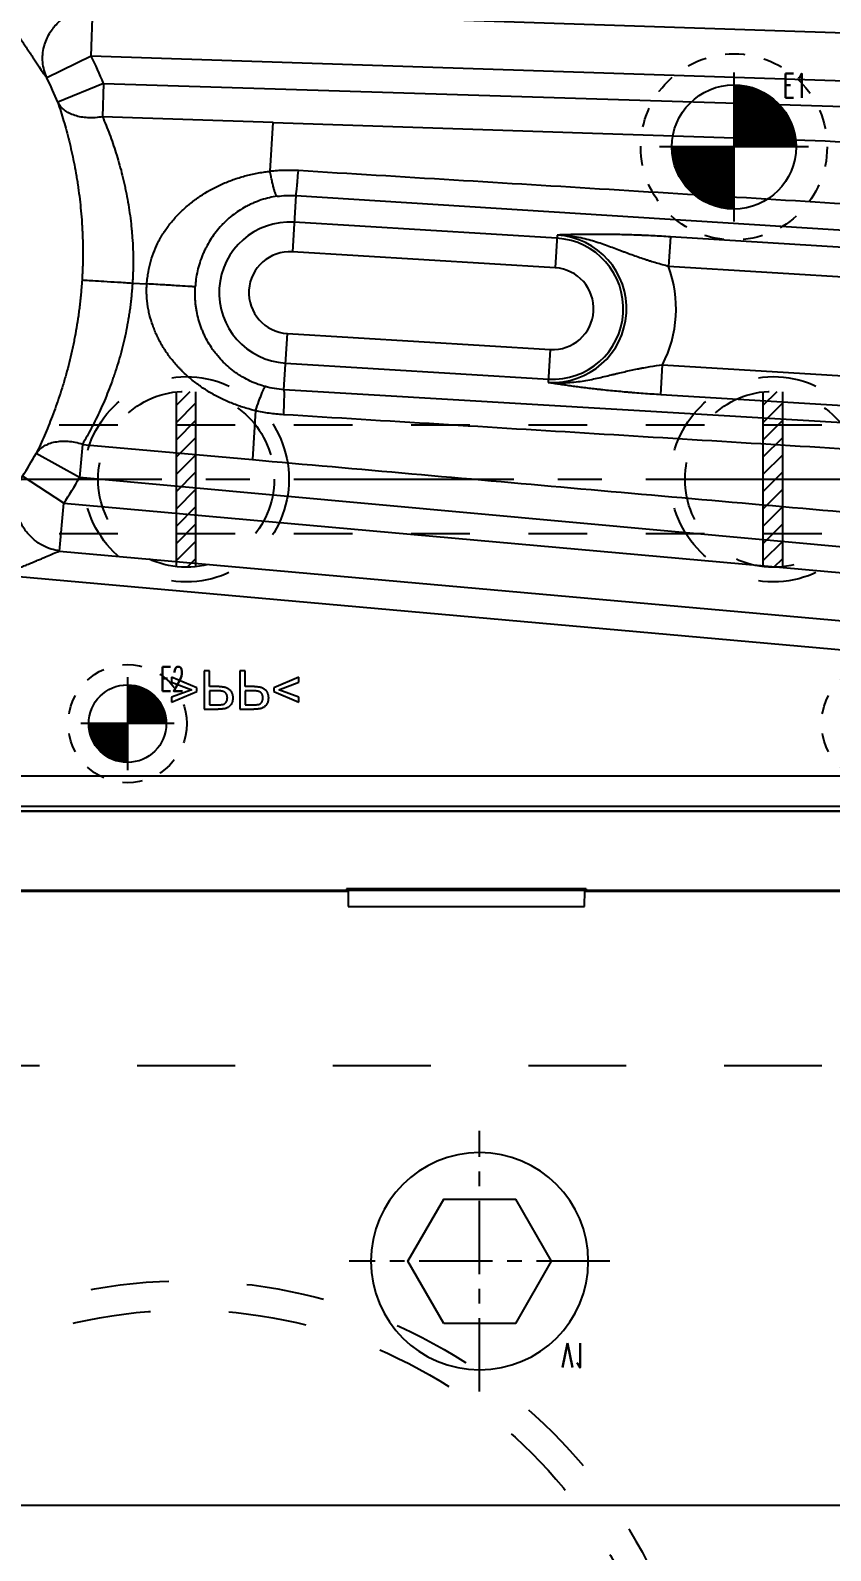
# Model space of a CAD drawing. Extents: x 14103 to 19353, y -3233 to 932.
# Drawn here: x 14614 to 14695.8, y 189.5 to 345 of the extents above; entities that cross this region are included whole.
import ezdxf
from ezdxf.enums import TextEntityAlignment as Align

# ---------------------------------------------------------------- set-up
doc = ezdxf.new("R2010")
doc.units = 0
doc.header["$LTSCALE"] = 20
doc.header["$MEASUREMENT"] = 0
doc.linetypes.add('CENTER', pattern=[0.6, 0.375, -0.075, 0.075, -0.075])
doc.linetypes.add('HIDDEN', pattern=[0.2, 0.1, -0.1])
doc.layers.get('DEFPOINTS').update_dxf_attribs({"linetype": 'CONTINUOUS'})
for name, color, linetype in [('3a', 7, 'CONTINUOUS'), ('3a-ep', 7, 'CONTINUOUS'), ('DIM', 3, 'CONTINUOUS'), ('HOLD DOWN', 7, 'CONTINUOUS'), ('SCREW', 7, 'CONTINUOUS'), ('SUP', 4, 'HIDDEN'), ('WATER', 9, 'HIDDEN')]:
    doc.layers.add(name, color=color, linetype=linetype)
doc.styles.add('lxy2', font='txt.shx', dxfattribs={"width": 0.6})
doc.dimstyles.new('10', dxfattribs={"dimtxt": 10, "dimasz": 5, "dimexe": 2.5, "dimexo": 0, "dimgap": 1, "dimtad": 0, "dimdsep": 46, "dimtxsty": 'lxy2', "dimcen": -3, "dimclrd": 113, "dimclre": 113, "dimclrt": 3, "dimazin": 2, "dimtfac": 1, "dimtofl": 0, "dimtmove": 0, "dimatfit": 3, "dimfxl": 1, "dimtolj": 1, "dimtzin": 0, "dimarcsym": 0})

# ---------------------------------------------------------------- blocks, each defined once
blk = doc.blocks.new('*D125')
at = {"layer": 'DEFPOINTS', "color": 0}
for p in [(14184.04, 684.09), (14436.61, 684.09), (14749.94, 164.09)]:
    blk.add_point(p, dxfattribs=at)
at = {"layer": 'DIM', "color": 113, "lineweight": -2}
blk.add_line((14436.61, 684.09), (14184.04, 684.09), dxfattribs=at)
at = {"layer": 'DIM', "color": 3, "insert": (14175.54, 684.09), "char_height": 10, "attachment_point": 5, "style": 'lxy2'}
blk.add_mtext('\\A1;520', dxfattribs=at)
blk = doc.blocks.new('*D124')
at = {"layer": 'DEFPOINTS', "color": 0}
for p in [(14184.04, 709.09), (14399.94, 709.09), (14749.94, 164.09)]:
    blk.add_point(p, dxfattribs=at)
at = {"layer": 'DIM', "color": 113, "lineweight": -2}
blk.add_line((14399.94, 709.09), (14184.04, 709.09), dxfattribs=at)
at = {"layer": 'DIM', "color": 3, "insert": (14175.04, 709.09), "char_height": 10, "attachment_point": 5, "style": 'lxy2'}
blk.add_mtext('\\A1;545', dxfattribs=at)
blk = doc.blocks.new('*D123')
at = {"layer": 'DEFPOINTS', "color": 0}
for p in [(14184.04, 864.09), (14199.94, 864.09), (14749.94, 164.09)]:
    blk.add_point(p, dxfattribs=at)
at = {"layer": 'DIM', "color": 113, "lineweight": -2}
blk.add_line((14199.94, 864.09), (14184.04, 864.09), dxfattribs=at)
at = {"layer": 'DIM', "color": 3, "insert": (14176.04, 864.09), "char_height": 10, "attachment_point": 5, "style": 'lxy2'}
blk.add_mtext('\\A1;700', dxfattribs=at)
blk = doc.blocks.new('*D129')
at = {"layer": 'DEFPOINTS', "color": 0}
for p in [(14184.04, 374.09), (14391.61, 374.09), (14749.94, 164.09)]:
    blk.add_point(p, dxfattribs=at)
at = {"layer": 'DIM', "color": 113, "lineweight": -2}
blk.add_line((14391.61, 374.09), (14184.04, 374.09), dxfattribs=at)
at = {"layer": 'DIM', "color": 3, "insert": (14176.54, 374.09), "char_height": 10, "attachment_point": 5, "style": 'lxy2'}
blk.add_mtext('\\A1;210', dxfattribs=at)
blk = doc.blocks.new('*D84')
at = {"layer": 'DEFPOINTS', "color": 0}
for p in [(14184.04, 329.09), (14425.51, 329.09), (14749.94, 164.09)]:
    blk.add_point(p, dxfattribs=at)
at = {"layer": 'DIM', "color": 113, "lineweight": -2}
blk.add_line((14425.51, 329.09), (14184.04, 329.09), dxfattribs=at)
at = {"layer": 'DIM', "color": 3, "insert": (14176.04, 329.09), "char_height": 10, "attachment_point": 5, "style": 'lxy2'}
blk.add_mtext('\\A1;165', dxfattribs=at)
blk = doc.blocks.new('*D128')
at = {"layer": 'DEFPOINTS', "color": 0}
for p in [(14184.04, 464.09), (14228.39, 464.09), (14749.94, 164.09)]:
    blk.add_point(p, dxfattribs=at)
at = {"layer": 'DIM', "color": 113, "lineweight": -2}
blk.add_line((14228.39, 464.09), (14184.04, 464.09), dxfattribs=at)
at = {"layer": 'DIM', "color": 3, "insert": (14176.04, 464.09), "char_height": 10, "attachment_point": 5, "style": 'lxy2'}
blk.add_mtext('\\A1;300', dxfattribs=at)
blk = doc.blocks.new('*D127')
at = {"layer": 'DEFPOINTS', "color": 0}
for p in [(14184.04, 514.09), (14391.61, 514.09), (14749.94, 164.09)]:
    blk.add_point(p, dxfattribs=at)
at = {"layer": 'DIM', "color": 113, "lineweight": -2}
blk.add_line((14391.61, 514.09), (14184.04, 514.09), dxfattribs=at)
at = {"layer": 'DIM', "color": 3, "insert": (14175.54, 514.09), "char_height": 10, "attachment_point": 5, "style": 'lxy2'}
blk.add_mtext('\\A1;350', dxfattribs=at)
blk = doc.blocks.new('*D126')
at = {"layer": 'DEFPOINTS', "color": 0}
for p in [(14184.04, 639.09), (14391.61, 639.09), (14749.94, 164.09)]:
    blk.add_point(p, dxfattribs=at)
at = {"layer": 'DIM', "color": 113, "lineweight": -2}
blk.add_line((14391.61, 639.09), (14184.04, 639.09), dxfattribs=at)
at = {"layer": 'DIM', "color": 3, "insert": (14175.04, 639.09), "char_height": 10, "attachment_point": 5, "style": 'lxy2'}
blk.add_mtext('\\A1;475', dxfattribs=at)
blk = doc.blocks.new('*D122')
at = {"layer": 'DEFPOINTS', "color": 0}
for p in [(14184.04, 664.09), (14193.61, 664.09), (14749.94, 164.09)]:
    blk.add_point(p, dxfattribs=at)
at = {"layer": 'DIM', "color": 113, "lineweight": -2}
blk.add_line((14193.61, 664.09), (14184.04, 664.09), dxfattribs=at)
at = {"layer": 'DIM', "color": 3, "insert": (14176.04, 664.09), "char_height": 10, "attachment_point": 5, "style": 'lxy2'}
blk.add_mtext('\\A1;500', dxfattribs=at)
blk = doc.blocks.new('*D110')
at = {"layer": 'DEFPOINTS', "color": 0}
for p in [(14184.04, 664.09), (14445.86, 664.09), (14749.94, 164.09)]:
    blk.add_point(p, dxfattribs=at)
at = {"layer": 'DIM', "color": 113, "lineweight": -2}
blk.add_line((14445.86, 664.09), (14184.04, 664.09), dxfattribs=at)
at = {"layer": 'DIM', "color": 3, "insert": (14176.04, 664.09), "char_height": 10, "attachment_point": 5, "style": 'lxy2'}
blk.add_mtext('\\A1;500', dxfattribs=at)
blk = doc.blocks.new('*D83')
at = {"layer": 'DEFPOINTS', "color": 0}
for p in [(14184.04, 564.09), (14425.51, 564.09), (14749.94, 164.09)]:
    blk.add_point(p, dxfattribs=at)
at = {"layer": 'DIM', "color": 113, "lineweight": -2}
blk.add_line((14425.51, 564.09), (14184.04, 564.09), dxfattribs=at)
at = {"layer": 'DIM', "color": 3, "insert": (14176.04, 564.09), "char_height": 10, "attachment_point": 5, "style": 'lxy2'}
blk.add_mtext('\\A1;400', dxfattribs=at)
blk = doc.blocks.new('*D181')
at = {"layer": 'DEFPOINTS', "color": 0}
for p in [(14184.04, 194.09), (14399.94, 194.09), (14749.94, 164.09)]:
    blk.add_point(p, dxfattribs=at)
at = {"layer": 'DIM', "color": 113, "lineweight": -2}
blk.add_line((14399.94, 194.09), (14184.04, 194.09), dxfattribs=at)
at = {"layer": 'DIM', "color": 3, "insert": (14178.54, 194.09), "char_height": 10, "attachment_point": 5, "style": 'lxy2'}
blk.add_mtext('\\A1;30', dxfattribs=at)
blk = doc.blocks.new('*D180')
at = {"layer": 'DEFPOINTS', "color": 0}
for p in [(14184.04, 219.09), (14438.83, 219.09), (14749.94, 164.09)]:
    blk.add_point(p, dxfattribs=at)
at = {"layer": 'DIM', "color": 113, "lineweight": -2}
blk.add_line((14438.83, 219.09), (14184.04, 219.09), dxfattribs=at)
at = {"layer": 'DIM', "color": 3, "insert": (14178.04, 219.09), "char_height": 10, "attachment_point": 5, "style": 'lxy2'}
blk.add_mtext('\\A1;55', dxfattribs=at)
blk = doc.blocks.new('*D112')
at = {"layer": 'DEFPOINTS', "color": 0}
for p in [(14184.04, 254.09), (14391.61, 254.09), (14749.94, 164.09)]:
    blk.add_point(p, dxfattribs=at)
at = {"layer": 'DIM', "color": 113, "lineweight": -2}
blk.add_line((14391.61, 254.09), (14184.04, 254.09), dxfattribs=at)
at = {"layer": 'DIM', "color": 3, "insert": (14178.54, 254.09), "char_height": 10, "attachment_point": 5, "style": 'lxy2'}
blk.add_mtext('\\A1;90', dxfattribs=at)
blk = doc.blocks.new('*D111')
at = {"layer": 'DEFPOINTS', "color": 0}
for p in [(14184.04, 239.09), (14444.94, 239.09), (14749.94, 164.09)]:
    blk.add_point(p, dxfattribs=at)
at = {"layer": 'DIM', "color": 113, "lineweight": -2}
blk.add_line((14444.94, 239.09), (14184.04, 239.09), dxfattribs=at)
at = {"layer": 'DIM', "color": 3, "insert": (14178.04, 239.09), "char_height": 10, "attachment_point": 5, "style": 'lxy2'}
blk.add_mtext('\\A1;75', dxfattribs=at)
blk = doc.blocks.new('AC_LXY_BLK610')
at = {"layer": 'SCREW', "color": 1, "linetype": 'CENTER'}
for p, q in [((0, 13.33), (0, -13.34)), ((13.33, 0), (-13.34, 0))]:
    blk.add_line(p, q, dxfattribs=at)
at = {"layer": 'SCREW', "color": 0, "linetype": 'ByBlock'}
blk.add_lwpolyline([(-3.67, 6.35), (-7.33, 0), (-3.67, -6.35), (3.67, -6.35), (7.33, 0), (3.67, 6.35)], close=True, dxfattribs=at)
blk.add_circle((0, 0), 11.11, dxfattribs=at)
at = {"layer": 'SCREW', "style": 'lxy2', "width": 0.6}
blk.add_text('V1', height=2.5, dxfattribs=at).set_placement((9.63, 9.63), align=Align.MIDDLE_CENTER)

msp = doc.modelspace()

# ---------------------------------------------------------------- hatches: boundary and pattern name
at = {"layer": 'WATER', "linetype": 'Continuous'}
h = msp.add_hatch(dxfattribs=at)
h.set_pattern_fill('ANSI31', color=4, scale=10, style=0)
h.set_pattern_definition([(45, (13194.4322, 1979.9012), (-0.8838835, 0.8838835), [])])
h.paths.add_polyline_path([(14630.942, 308.035, 0.0278424), (14629.942, 308.09), (14629.942, 304.65), (14630.942, 304.65)])
h.paths.add_polyline_path([(14629.942, 308.09, 0.0278424), (14628.942, 308.035), (14628.942, 304.65), (14629.942, 304.65)])
h.paths.add_polyline_path([(14629.942, 304.65), (14628.942, 304.65), (14628.942, 299.09), (14629.942, 299.09)])
h.paths.add_polyline_path([(14630.942, 304.65), (14629.942, 304.65), (14629.942, 299.09), (14630.942, 299.09)])
h.paths.add_polyline_path([(14630.942, 299.09), (14629.942, 299.09), (14629.942, 293.53), (14630.942, 293.53)])
h.paths.add_polyline_path([(14629.942, 299.09), (14628.942, 299.09), (14628.942, 293.53), (14629.942, 293.53)])
h.paths.add_polyline_path([(14629.942, 293.53), (14628.942, 293.53), (14628.942, 290.146, 0.0278424), (14629.942, 290.09)])
h.paths.add_polyline_path([(14630.942, 293.53), (14629.942, 293.53), (14629.942, 290.09, 0.0278424), (14630.942, 290.146)])
h = msp.add_hatch(dxfattribs=at)
h.set_pattern_fill('ANSI31', color=4, scale=10, style=0)
h.set_pattern_definition([(45, (13254.4322, 1979.9012), (-0.8838835, 0.8838835), [])])
h.paths.add_polyline_path([(14690.942, 308.035, 0.0278424), (14689.942, 308.09), (14689.942, 304.65), (14690.942, 304.65)])
h.paths.add_polyline_path([(14689.942, 308.09, 0.0278424), (14688.942, 308.035), (14688.942, 304.65), (14689.942, 304.65)])
h.paths.add_polyline_path([(14689.942, 304.65), (14688.942, 304.65), (14688.942, 299.09), (14689.942, 299.09)])
h.paths.add_polyline_path([(14690.942, 304.65), (14689.942, 304.65), (14689.942, 299.09), (14690.942, 299.09)])
h.paths.add_polyline_path([(14690.942, 299.09), (14689.942, 299.09), (14689.942, 293.53), (14690.942, 293.53)])
h.paths.add_polyline_path([(14689.942, 299.09), (14688.942, 299.09), (14688.942, 293.53), (14689.942, 293.53)])
h.paths.add_polyline_path([(14689.942, 293.53), (14688.942, 293.53), (14688.942, 290.146, 0.0278424), (14689.942, 290.09)])
h.paths.add_polyline_path([(14690.942, 293.53), (14689.942, 293.53), (14689.942, 290.09, 0.0278424), (14690.942, 290.146)])

# ---------------------------------------------------------------- linework, layer by layer
at = {"layer": '3a', "color": 4, "linetype": 'Continuous'}
for p, q in [((14620.233, 342.384), (14620.396, 347.295)), ((14778.018, 342.066), (14620.396, 347.295)), ((14620.233, 342.384), (14615.69, 340.15)), ((14777.784, 337.158), (14620.233, 342.384)), ((14621.495, 339.589), (14616.814, 337.661)), ((14621.495, 339.589), (14621.393, 336.176)), ((14621.495, 339.589), (14738.165, 335.943)), ((14638.824, 335.602), (14621.393, 336.176)), ((14638.518, 330.597), (14638.824, 335.602)), ((14641.146, 328.113), (14640.795, 322.365)), ((14641.146, 328.113), (14737.311, 322.064)), ((14667.853, 323.753), (14640.98, 325.397)), ((14667.872, 324.076), (14667.667, 320.721)), ((14679.444, 323.897), (14679.258, 320.865)), ((14806.169, 316.147), (14679.444, 323.897)), ((14667.667, 320.721), (14640.795, 322.365)), ((14805.983, 313.115), (14679.258, 320.865)), ((14624.45, 319.169), (14625.919, 319.079)), ((14639.932, 308.257), (14640.284, 314.005)), ((14640.284, 314.005), (14667.156, 312.362)), ((14667.156, 312.362), (14666.951, 309.007)), ((14640.098, 310.973), (14666.971, 309.33)), ((14678.458, 307.774), (14678.643, 310.806)), ((14678.643, 310.806), (14805.368, 303.055)), ((14736.117, 302.541), (14639.932, 308.257)), ((14678.458, 307.774), (14805.182, 300.023)), ((14637.021, 306.112), (14636.715, 301.106)), ((14619.027, 299.259), (14614.616, 301.744)), ((14619.341, 302.66), (14619.027, 299.259)), ((14619.341, 302.66), (14636.715, 301.106)), ((14617.436, 296.641), (14613.199, 299.412)), ((14735.273, 288.662), (14619.027, 299.259)), ((14616.999, 291.746), (14617.436, 296.641)), ((14617.436, 296.641), (14774.449, 282.628)), ((14616.999, 291.746), (14774.083, 277.727)), ((14610.907, 289.33), (14773.862, 274.787)), ((14628.445, 278.854), (14628.445, 278.349)), ((14631.02, 277.743), (14628.445, 278.854)), ((14632.333, 279.51), (14631.778, 279.51)), ((14631.778, 279.51), (14631.778, 275.571)), ((14632.333, 277.894), (14632.333, 279.51)), ((14635.969, 279.51), (14635.414, 279.51)), ((14635.414, 279.51), (14635.414, 275.571)), ((14635.969, 277.894), (14635.969, 279.51)), ((14641.473, 278.854), (14638.898, 277.743)), ((14641.473, 278.349), (14641.473, 278.854)), ((14628.445, 278.349), (14630.516, 277.566)), ((14630.516, 277.566), (14628.445, 276.783)), ((14628.445, 276.278), (14631.02, 277.389)), ((14631.02, 277.389), (14631.02, 277.743)), ((14633.298, 277.894), (14632.333, 277.894)), ((14633.283, 277.44), (14632.333, 277.44)), ((14632.333, 277.44), (14632.333, 276.026)), ((14636.934, 277.894), (14635.969, 277.894)), ((14636.919, 277.44), (14635.969, 277.44)), ((14635.969, 277.44), (14635.969, 276.026)), ((14638.898, 277.743), (14638.898, 277.389)), ((14638.898, 277.389), (14641.473, 276.278)), ((14639.403, 277.566), (14641.473, 278.349)), ((14641.473, 276.783), (14639.403, 277.566)), ((14628.445, 276.783), (14628.445, 276.278)), ((14631.778, 275.571), (14633.225, 275.571)), ((14632.333, 276.026), (14633.274, 276.026)), ((14635.414, 275.571), (14636.861, 275.571)), ((14635.969, 276.026), (14636.91, 276.026)), ((14641.473, 276.278), (14641.473, 276.783)), ((15024.662, 268.702), (14475.222, 268.702)), ((14475.222, 265.659), (15024.662, 265.659)), ((15024.662, 265.123), (14475.222, 265.123)), ((14646.341, 257.016), (14587.289, 257.016)), ((14646.412, 256.91), (14587.386, 256.91)), ((14670.843, 257.175), (14646.341, 257.175)), ((14646.341, 257.175), (14646.341, 257.016)), ((14646.39, 256.943), (14646.412, 256.91)), ((14646.412, 257.104), (14646.5, 257.016)), ((14670.684, 257.016), (14646.5, 257.016)), ((14646.5, 257.016), (14646.51, 255.387)), ((14670.674, 255.387), (14670.684, 257.016)), ((14670.772, 257.104), (14670.684, 257.016)), ((14670.794, 256.943), (14670.772, 256.91)), ((14829.112, 256.91), (14670.772, 256.91)), ((14670.843, 257.175), (14670.843, 257.016)), ((14829.041, 257.016), (14670.843, 257.016)), ((14646.51, 255.387), (14670.674, 255.387))]:
    msp.add_line(p, q, dxfattribs=at)
for centre, radius, start, end in [((14578.712, 321.966), 46.27, 22.38723, 26.18508), ((14578.712, 321.966), 41.207, 22.38723, 26.18508), ((14640.539, 318.185), 7.225, 86.5, 266.5), ((14667.412, 316.541), 7.549, 266.5, 86.5), ((14667.412, 316.541), 7.225, 266.5, 86.5), ((14640.539, 318.185), 4.188, 86.50001, 266.49999), ((14667.412, 316.541), 4.188, 266.5, 86.5), ((14667.412, 316.541), 12.611, 332.94783, 20.05217), ((14578.712, 321.966), 41.207, 326.81492, 330.60976), ((14578.712, 321.966), 46.27, 326.81492, 330.60976)]:
    msp.add_arc(centre, radius, start, end, dxfattribs=at)
for points in [[(14610.677, 347.292), (14611.512, 346.21), (14612.307, 345.129), (14612.689, 344.591), (14612.877, 344.322), (14613.06, 344.057), (14613.75, 343.035), (14614.07, 342.552), (14614.223, 342.317), (14614.372, 342.089), (14614.908, 341.269), (14615.35, 340.61), (14615.534, 340.351), (14615.69, 340.15)], [(14615.69, 340.15), (14615.272, 341.761), (14615.416, 343.36), (14615.967, 344.687), (14616.749, 345.706), (14617.636, 346.434), (14618.537, 346.908), (14619.428, 347.183), (14620.396, 347.295)], [(14616.814, 337.661), (14617.416, 335.748), (14617.699, 334.744), (14617.969, 333.709), (14618.456, 331.54), (14618.669, 330.405), (14618.767, 329.825), (14618.859, 329.239), (14619.154, 326.858), (14619.257, 325.645), (14619.297, 325.032), (14619.33, 324.416), (14619.377, 321.913), (14619.368, 321.278), (14619.349, 320.641), (14619.321, 320.002), (14619.291, 319.486)], [(14621.393, 336.176), (14620.636, 336.084), (14619.899, 336.075), (14619.201, 336.151), (14618.557, 336.309), (14617.984, 336.545), (14617.495, 336.855), (14617.102, 337.23), (14616.814, 337.661)], [(14621.39, 336.183), (14622.104, 334.386), (14622.441, 333.45), (14622.762, 332.483), (14623.345, 330.452), (14623.602, 329.385), (14623.721, 328.839), (14623.833, 328.288), (14624.199, 326.067), (14624.333, 324.946), (14624.388, 324.383), (14624.435, 323.816), (14624.526, 321.454), (14624.522, 320.838), (14624.505, 320.211), (14624.476, 319.576), (14624.45, 319.169)], [(14638.824, 335.604), (14671.497, 334.502), (14704.572, 333.382), (14738.045, 332.245)], [(14625.919, 319.079), (14625.987, 319.738), (14626.028, 320.026), (14626.257, 321.144), (14626.589, 322.209), (14627.025, 323.224), (14627.283, 323.714), (14627.422, 323.954), (14627.567, 324.191), (14628.201, 325.103), (14628.924, 325.962), (14629.734, 326.768), (14630.172, 327.152), (14630.399, 327.338), (14630.63, 327.52), (14631.596, 328.201), (14633.731, 329.342), (14634.307, 329.579), (14634.895, 329.794), (14636.101, 330.157), (14637.35, 330.43), (14637.991, 330.532), (14638.518, 330.597)], [(14641.409, 330.664), (14639.95, 330.691), (14638.518, 330.597)], [(14639.229, 328.038), (14639.128, 328.181), (14639.007, 328.495), (14638.917, 328.794), (14638.822, 329.16), (14638.723, 329.588), (14638.621, 330.069), (14638.518, 330.597)], [(14641.146, 328.113), (14641.192, 328.35), (14641.254, 328.878), (14641.327, 329.665), (14641.409, 330.664)], [(14737.585, 324.796), (14705.256, 326.768), (14673.197, 328.724), (14641.409, 330.664)], [(14639.229, 328.038), (14638.454, 327.894), (14637.625, 327.665), (14636.825, 327.363), (14636.436, 327.185), (14636.054, 326.99), (14634.642, 326.06), (14634.003, 325.509), (14633.701, 325.211), (14633.412, 324.901), (14632.877, 324.25), (14632.399, 323.555), (14631.977, 322.817), (14631.788, 322.431), (14631.615, 322.036), (14631.322, 321.232), (14631.097, 320.405), (14630.943, 319.556), (14630.893, 319.123), (14630.866, 318.771)], [(14639.229, 328.038), (14640.179, 328.124), (14641.146, 328.113)], [(14679.444, 323.897), (14677.657, 323.995), (14676.782, 324.035), (14676.349, 324.052), (14675.921, 324.068), (14674.286, 324.116), (14673.512, 324.132), (14673.135, 324.137), (14672.767, 324.141), (14671.389, 324.145), (14670.748, 324.141), (14670.134, 324.133), (14669.544, 324.122), (14668.972, 324.108), (14668.417, 324.093), (14667.872, 324.076)], [(14679.258, 320.866), (14678.028, 321.208), (14677.406, 321.396), (14677.091, 321.495), (14676.775, 321.598), (14675.504, 322.038), (14674.854, 322.277), (14674.522, 322.401), (14674.187, 322.528), (14672.801, 323.039), (14672.066, 323.289), (14671.297, 323.524), (14670.489, 323.732), (14669.643, 323.902), (14668.768, 324.019), (14667.872, 324.076)], [(14619.291, 319.486), (14619.233, 318.651), (14619.207, 318.332), (14619.147, 317.695), (14619.114, 317.378), (14619.079, 317.062), (14619.003, 316.435), (14618.962, 316.123), (14618.919, 315.813), (14618.728, 314.584), (14618.507, 313.374), (14618.385, 312.776), (14618.257, 312.183), (14617.978, 311.009), (14617.673, 309.854), (14617.51, 309.283), (14617.342, 308.718), (14616.992, 307.618), (14616.244, 305.525), (14615.447, 303.569), (14614.616, 301.744)], [(14619.291, 319.486), (14619.628, 319.465), (14620.398, 319.418), (14621.532, 319.348), (14622.927, 319.262), (14624.45, 319.169)], [(14624.45, 319.169), (14624.419, 318.729), (14624.393, 318.403), (14624.366, 318.091), (14624.305, 317.476), (14624.272, 317.173), (14624.236, 316.875), (14624.159, 316.295), (14624.116, 316.011), (14624.072, 315.727), (14623.87, 314.595), (14623.633, 313.468), (14623.502, 312.907), (14623.362, 312.351), (14623.059, 311.256), (14622.725, 310.181), (14622.547, 309.65), (14622.362, 309.126), (14621.977, 308.103), (14621.151, 306.16), (14620.266, 304.347), (14619.341, 302.66)], [(14637.021, 306.112), (14636.505, 306.241), (14635.882, 306.42), (14634.676, 306.843), (14633.524, 307.35), (14632.967, 307.635), (14632.424, 307.94), (14631.397, 308.601), (14630.446, 309.327), (14629.57, 310.117), (14629.363, 310.325), (14629.16, 310.537), (14628.772, 310.971), (14628.067, 311.875), (14627.456, 312.827), (14627.185, 313.321), (14626.937, 313.825), (14626.822, 314.08), (14626.714, 314.337), (14626.516, 314.854), (14626.202, 315.89), (14626.14, 316.15), (14626.084, 316.413), (14625.995, 316.952), (14625.934, 317.51), (14625.902, 318.079), (14625.898, 318.371), (14625.902, 318.676), (14625.919, 319.079)], [(14630.866, 318.771), (14630.398, 318.803), (14629.308, 318.871), (14627.744, 318.968), (14625.919, 319.079)], [(14638.038, 308.565), (14637.287, 308.802), (14636.493, 309.13), (14635.736, 309.527), (14635.371, 309.751), (14635.016, 309.991), (14634.346, 310.512), (14633.728, 311.085), (14633.162, 311.71), (14632.897, 312.042), (14632.648, 312.384), (14632.196, 313.096), (14631.806, 313.843), (14631.635, 314.23), (14631.478, 314.626), (14631.338, 315.032), (14631.215, 315.443), (14631.021, 316.276), (14630.951, 316.698), (14630.899, 317.123), (14630.864, 317.552), (14630.848, 317.984), (14630.85, 318.419), (14630.866, 318.771)], [(14666.951, 309.007), (14667.846, 308.954), (14668.73, 308.964), (14669.589, 309.029), (14670.417, 309.137), (14671.209, 309.277), (14671.969, 309.435), (14673.407, 309.774), (14673.755, 309.858), (14674.1, 309.941), (14674.774, 310.099), (14676.089, 310.381), (14676.415, 310.445), (14676.74, 310.505), (14677.381, 310.616), (14678.643, 310.806)], [(14638.038, 308.565), (14637.872, 308.355), (14637.637, 307.852), (14637.347, 307.089), (14637.021, 306.112)], [(14639.932, 308.257), (14638.976, 308.363), (14638.038, 308.565)], [(14639.932, 308.257), (14639.948, 308.017), (14639.945, 307.485), (14639.922, 306.695), (14639.882, 305.693)], [(14666.951, 309.007), (14667.489, 308.924), (14668.038, 308.841), (14668.604, 308.757), (14669.189, 308.674), (14669.797, 308.592), (14670.433, 308.509), (14671.801, 308.346), (14672.167, 308.305), (14672.541, 308.264), (14673.311, 308.185), (14674.94, 308.034), (14675.367, 307.997), (14675.799, 307.962), (14676.672, 307.895), (14678.458, 307.774)], [(14639.882, 305.693), (14638.439, 305.843), (14637.021, 306.112)], [(14736.056, 299.796), (14703.728, 301.779), (14671.669, 303.745), (14639.882, 305.693)], [(14619.341, 302.66), (14618.601, 302.844), (14617.871, 302.942), (14617.169, 302.952), (14616.511, 302.873), (14615.914, 302.708), (14615.39, 302.461), (14614.954, 302.137), (14614.616, 301.744)], [(14636.714, 301.104), (14669.277, 298.217), (14702.243, 295.298), (14735.605, 292.347)], [(14616.999, 291.746), (14616.133, 291.95), (14615.294, 292.305), (14614.438, 292.877), (14613.626, 293.7), (14612.951, 294.807), (14612.543, 296.205), (14612.582, 297.835), (14613.199, 299.412)], [(14610.907, 289.33), (14611.922, 289.686), (14612.89, 290.046), (14613.357, 290.228), (14613.809, 290.408), (14614.652, 290.757), (14615.045, 290.924), (14615.412, 291.082), (14616.065, 291.366), (14616.349, 291.488), (14616.999, 291.746)], [(14634.151, 276.719), (14634.148, 276.802), (14634.139, 276.881), (14634.124, 276.955), (14634.102, 277.023), (14634.074, 277.087), (14634.04, 277.146), (14634, 277.201), (14633.953, 277.25), (14633.9, 277.295), (14633.837, 277.333), (14633.766, 277.366), (14633.687, 277.393), (14633.599, 277.413), (14633.502, 277.428), (14633.397, 277.437), (14633.283, 277.44)], [(14633.298, 277.894), (14633.49, 277.889), (14633.666, 277.873), (14633.827, 277.845), (14633.973, 277.808), (14634.103, 277.759), (14634.218, 277.7), (14634.317, 277.63), (14634.401, 277.549), (14634.473, 277.46), (14634.535, 277.366), (14634.588, 277.268), (14634.63, 277.164), (14634.664, 277.056), (14634.688, 276.944), (14634.702, 276.826), (14634.707, 276.704)], [(14637.787, 276.719), (14637.784, 276.802), (14637.774, 276.881), (14637.759, 276.955), (14637.737, 277.023), (14637.71, 277.087), (14637.676, 277.146), (14637.636, 277.201), (14637.589, 277.25), (14637.535, 277.295), (14637.473, 277.333), (14637.402, 277.366), (14637.322, 277.393), (14637.235, 277.413), (14637.138, 277.428), (14637.033, 277.437), (14636.919, 277.44)], [(14636.934, 277.894), (14637.126, 277.889), (14637.302, 277.873), (14637.463, 277.845), (14637.609, 277.808), (14637.739, 277.759), (14637.853, 277.7), (14637.953, 277.63), (14638.037, 277.549), (14638.109, 277.46), (14638.171, 277.366), (14638.223, 277.268), (14638.266, 277.164), (14638.271, 277.151)], [(14638.271, 277.151), (14638.3, 277.056), (14638.324, 276.944), (14638.338, 276.826), (14638.343, 276.704)], [(14633.809, 275.609), (14633.697, 275.592), (14633.562, 275.581), (14633.405, 275.574), (14633.225, 275.571)], [(14633.274, 276.026), (14633.354, 276.027), (14633.426, 276.028), (14633.492, 276.031), (14633.552, 276.035), (14633.606, 276.039), (14633.653, 276.046), (14633.694, 276.053), (14633.728, 276.061)], [(14633.728, 276.061), (14633.818, 276.097), (14633.9, 276.147), (14633.971, 276.214), (14634.035, 276.294), (14634.086, 276.387), (14634.122, 276.489), (14634.144, 276.6), (14634.151, 276.719)], [(14634.588, 276.164), (14634.528, 276.055), (14634.455, 275.953), (14634.374, 275.866), (14634.283, 275.792), (14634.181, 275.729), (14634.068, 275.679), (14633.945, 275.638), (14633.809, 275.609)], [(14634.707, 276.704), (14634.7, 276.561), (14634.678, 276.424), (14634.641, 276.294), (14634.591, 276.17), (14634.588, 276.164)], [(14637.445, 275.609), (14637.333, 275.592), (14637.198, 275.581), (14637.041, 275.574), (14636.861, 275.571)], [(14636.91, 276.026), (14636.989, 276.027), (14637.062, 276.028), (14637.128, 276.031), (14637.188, 276.035), (14637.242, 276.039), (14637.289, 276.046), (14637.329, 276.053), (14637.363, 276.061)], [(14637.363, 276.061), (14637.454, 276.097), (14637.535, 276.147), (14637.607, 276.214), (14637.67, 276.294), (14637.722, 276.387), (14637.758, 276.489), (14637.78, 276.6), (14637.787, 276.719)], [(14638.224, 276.164), (14638.163, 276.055), (14638.091, 275.953), (14638.01, 275.866), (14637.919, 275.792), (14637.817, 275.729), (14637.704, 275.679), (14637.58, 275.638), (14637.445, 275.609)], [(14638.343, 276.704), (14638.335, 276.561), (14638.313, 276.424), (14638.277, 276.294), (14638.227, 276.17), (14638.224, 276.164)]]:
    msp.add_spline(points, degree=3, dxfattribs=at)
at = {"layer": '3a-ep', "color": 3}
for p, q in [((14685.942, 340.71), (14685.942, 325.47)), ((14693.562, 333.09), (14678.322, 333.09)), ((14623.942, 278.853), (14623.942, 269.327)), ((14628.705, 274.09), (14619.179, 274.09))]:
    msp.add_line(p, q, dxfattribs=at)
for points, const_width in [([(14689.117, 333.09, 0.4142136), (14685.942, 336.265, 0.4142136)], 6.35), ([(14682.767, 333.09, 0.4142136), (14685.942, 329.915, 0.4142136)], 6.35), ([(14625.927, 274.09, 0.4142136), (14623.942, 276.075, 0.4142136)], 3.969), ([(14621.958, 274.09, 0.4142136), (14623.942, 272.106, 0.4142136)], 3.969)]:
    msp.add_lwpolyline(points, format="xyb", dxfattribs=dict(at, const_width=const_width))
at = {"layer": '3a-ep', "color": 3, "linetype": 'HIDDEN'}
for centre, radius in [((14685.942, 333.09), 9.525), ((14623.942, 274.09), 6.05), ((14700.942, 274.09), 6.05)]:
    msp.add_circle(centre, radius, dxfattribs=at)
at = {"layer": '3a-ep', "color": 3, "linetype": 'ByBlock'}
for centre, radius in [((14685.942, 333.09), 6.35), ((14623.942, 274.09), 3.969)]:
    msp.add_circle(centre, radius, dxfattribs=at)
at = {"layer": 'HOLD DOWN', "color": 0, "linetype": 'ByBlock'}
for p, q in [((14475.222, 265.123), (15024.662, 265.123)), ((15099.942, 194.09), (14399.942, 194.09))]:
    msp.add_line(p, q, dxfattribs=at)
at = {"layer": 'HOLD DOWN', "color": 6, "linetype": 'HIDDEN', "ltscale": 5}
msp.add_line((15054.942, 239.09), (14444.942, 239.09), dxfattribs=at)
at = {"layer": 'SUP', "color": 6, "ltscale": 4}
for radius in [53, 50]:
    msp.add_circle((14629.942, 164.09), radius, dxfattribs=at)
at = {"layer": 'WATER', "color": 4, "linetype": 'ByBlock'}
for p, q in [((14628.942, 290.146), (14628.942, 308.035)), ((14630.942, 290.146), (14630.942, 308.035)), ((14688.942, 290.146), (14688.942, 308.035)), ((14690.942, 290.146), (14690.942, 308.035))]:
    msp.add_line(p, q, dxfattribs=at)
at = {"layer": 'WATER', "linetype": 'HIDDEN', "ltscale": 3}
for p, q in [((14424.942, 304.65), (15074.942, 304.65)), ((14424.942, 293.53), (15074.942, 293.53))]:
    msp.add_line(p, q, dxfattribs=at)
at = {"layer": 'WATER', "color": 1, "linetype": 'CENTER', "ltscale": 3}
msp.add_line((14424.942, 299.09), (15080.502, 299.09), dxfattribs=at)
at = {"layer": 'WATER', "ltscale": 3}
for centre in [(14629.942, 299.09), (14689.942, 299.09)]:
    msp.add_circle(centre, 10.5, dxfattribs=at)
at = {"layer": 'WATER', "linetype": 'HIDDEN', "ltscale": 3}
for centre in [(14629.942, 299.09), (14689.942, 299.09)]:
    msp.add_circle(centre, 9, dxfattribs=at)

# ---------------------------------------------------------------- block references
at = {"layer": 'SCREW', "xscale": -1, "rotation": 180}
msp.add_blockref('AC_LXY_BLK610', (14659.942, 219.09), dxfattribs=at)

# ---------------------------------------------------------------- texts
at = {"layer": '3a-ep', "color": 3, "style": 'lxy2', "width": 0.6}
for s, p in [('E1', (14692.2, 339.348)), ('E2', (14628.516, 278.665))]:
    msp.add_text(s, height=2.5, dxfattribs=at).set_placement(p, align=Align.MIDDLE_CENTER)

# ---------------------------------------------------------------- dimensions: what is measured, and where the dimension line sits
at = {"layer": 'DIM'}
for feature_location, offset, picture, middle in [((14199.942, 864.09), (-15.902, 0), '*D123', (14176.04, 864.09)), ((14399.942, 709.09), (-215.902, 0), '*D124', (14175.04, 709.09)), ((14436.607, 684.09), (-252.567, 0), '*D125', (14175.54, 684.09)), ((14193.609, 664.09), (-9.568, 0), '*D122', (14176.04, 664.09)), ((14445.863, 664.09), (-261.823, 0), '*D110', (14176.04, 664.09)), ((14391.607, 639.09), (-207.567, 0), '*D126', (14175.04, 639.09)), ((14425.512, 564.09), (-241.472, 0), '*D83', (14176.04, 564.09)), ((14391.607, 514.09), (-207.567, 0), '*D127', (14175.54, 514.09)), ((14228.392, 464.09), (-44.352, 0), '*D128', (14176.04, 464.09)), ((14391.607, 374.09), (-207.567, 0), '*D129', (14176.54, 374.09)), ((14425.512, 329.09), (-241.472, 0), '*D84', (14176.04, 329.09)), ((14391.607, 254.09), (-207.567, 0), '*D112', (14178.54, 254.09)), ((14444.942, 239.09), (-260.902, 0), '*D111', (14178.04, 239.09)), ((14438.83, 219.09), (-254.789, 0), '*D180', (14178.04, 219.09)), ((14399.942, 194.09), (-215.902, 0), '*D181', (14178.54, 194.09))]:
    dim = msp.add_ordinate_dim(feature_location=feature_location, offset=offset, dtype=0, origin=(14749.942, 164.09), dimstyle='10', dxfattribs=at)
    dim.commit()
    dim.dimension.update_dxf_attribs({"geometry": picture, "text_midpoint": middle})

doc.saveas('drawing.dxf')
